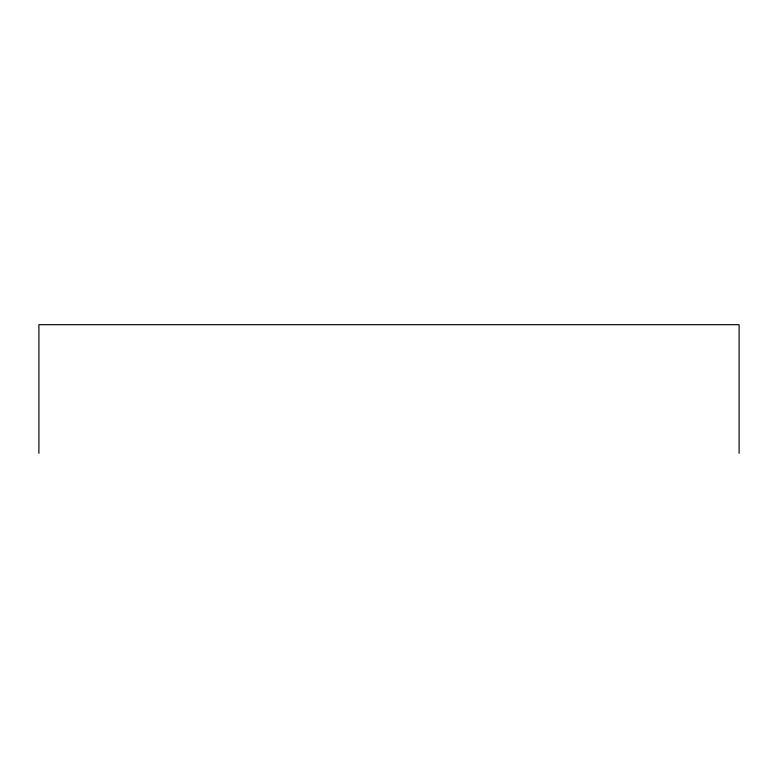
<?xml version="1.0" encoding="UTF-8"?>
<svg xmlns="http://www.w3.org/2000/svg" width="778" height="778" viewBox="0 0 778 778"><rect width="100%" height="100%" fill="white"/><g stroke="black" fill="none" stroke-linecap="round" stroke-linejoin="round"><path stroke-width="1.17" d="M739.1 453.311L739.1 324.689L38.9 324.689L38.9 453.311"/></g></svg>
